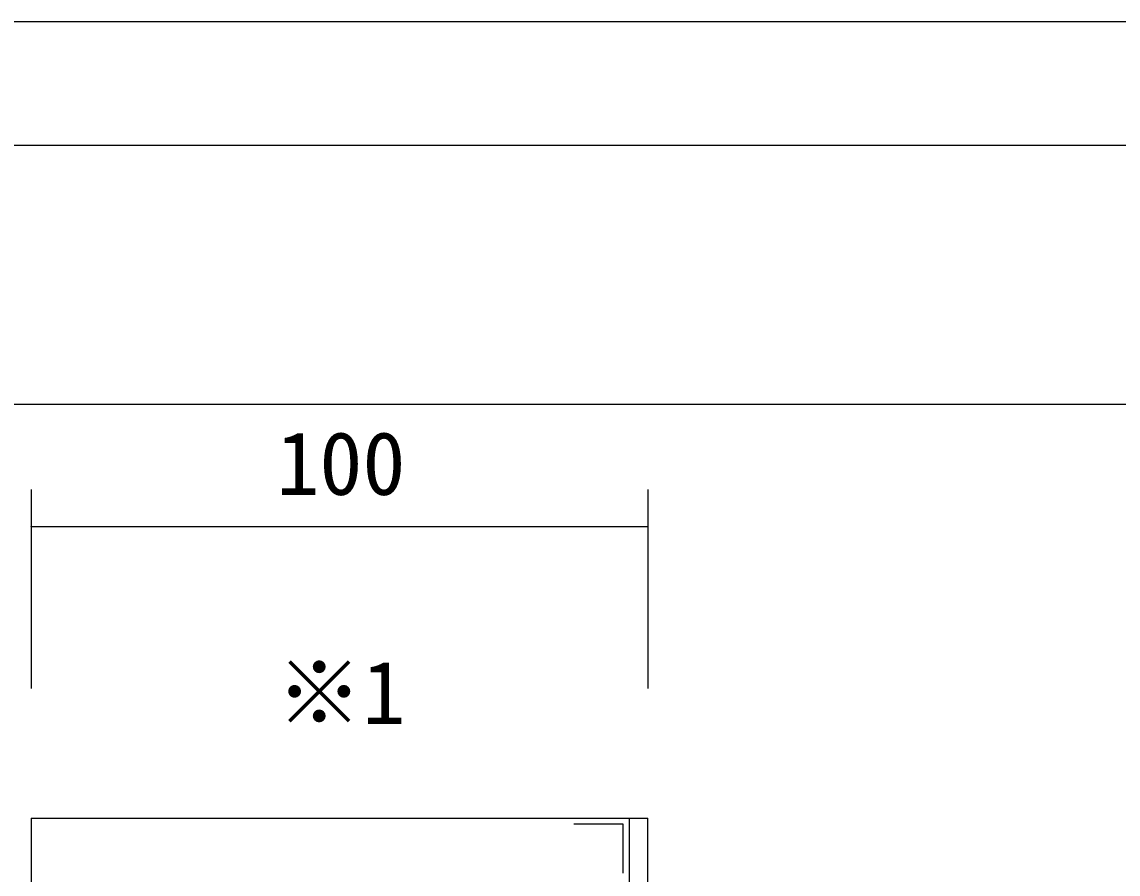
# Model space of a CAD drawing. Units: millimetres, scale not verified. Extents: x -800 to 800, y -554 to 554.
# Drawn here: x -238.3 to -60.5, y 415.8 to 554 of the extents above; entities that cross this region are included whole.
import ezdxf
from ezdxf.enums import TextEntityAlignment as Align

# ---------------------------------------------------------------- set-up
doc = ezdxf.new("R2010")
doc.units = ezdxf.units.MM
doc.header["$LTSCALE"] = 4
doc.linetypes.add('USER9', pattern=[3, 2, -1])
for name, color, linetype, lineweight in [('1-0', 7, 'Continuous', 25), ('1-4_0', 7, 'Continuous', 25), ('2-0', 7, 'Continuous', 25)]:
    doc.layers.add(name, color=color, linetype=linetype, lineweight=lineweight)
doc.styles.add('ＭＳ ゴシック', font='')
doc.styles.get('ＭＳ ゴシック').set_extended_font_data('MS Gothic')

msp = doc.modelspace()

# ---------------------------------------------------------------- linework, layer by layer
at = {"layer": '1-0'}
for p, q in [((-780, 534), (152, 534)), ((-780, 492), (152, 492))]:
    msp.add_line(p, q, dxfattribs=at)
at = {"layer": '1-4_0'}
for p, q in [((-780, 534), (152, 534)), ((-780, 534), (152, 534)), ((-780, 492), (152, 492)), ((-780, 492), (152, 492))]:
    msp.add_line(p, q, dxfattribs=at)
msp.add_lwpolyline([(-800, -554), (800, -554), (800, 554), (-800, 554)], close=True, dxfattribs=at)
at = {"layer": '2-0'}
for p, q in [((-236.77, 478.153), (-236.77, 445.853)), ((-136.768, 478.153), (-136.768, 445.853)), ((-236.77, 472.153), (-136.767, 472.153)), ((-236.73, 472.158), (-236.73, 472.153)), ((-136.728, 472.158), (-136.727, 472.153)), ((-236.77, 424.853), (-236.77, 166.551)), ((-236.77, 424.853), (-136.767, 424.853)), ((-139.77, 166.551), (-139.77, 424.853)), ((-136.768, 166.551), (-136.768, 424.853))]:
    msp.add_line(p, q, dxfattribs=at)
at = {"layer": '2-0', "linetype": 'USER9'}
msp.add_line((-140.766, 423.857), (-150.721, 423.857), dxfattribs=at)
msp.add_lwpolyline([(-187.27, 398.473), (-186.275, 398.473), (-186.275, 390.012), (-142.671, 390.012), (-140.766, 391.917), (-140.766, 423.857)], dxfattribs=at)
at = {"layer": '2-0'}
for centre, radius, start, end in [((-236.768, 472.154), 0.04, 165.58904, 171.37445), ((-236.767, 472.153), 0.0414, 171.38147, 177.1551), ((-236.765, 472.153), 0.0429, 177.13486, 182.86514), ((-236.767, 472.153), 0.0414, 182.8449, 188.61853), ((-236.768, 472.153), 0.04, 188.62555, 194.41096), ((-236.769, 472.154), 0.0392, 159.83433, 165.58294), ((-236.769, 472.153), 0.0392, 194.41706, 200.16567), ((-236.769, 472.154), 0.0388, 154.15504, 159.8296), ((-236.769, 472.153), 0.0388, 200.1704, 205.84496), ((-236.769, 472.154), 0.0388, 148.57477, 154.15192), ((-236.769, 472.153), 0.0388, 205.84808, 211.42523), ((-236.769, 472.154), 0.0389, 143.10222, 148.57329), ((-236.769, 472.153), 0.0389, 211.42671, 216.89778), ((-236.769, 472.154), 0.0391, 137.73192, 143.10228), ((-236.769, 472.153), 0.0391, 216.89772, 222.26808), ((-236.769, 472.154), 0.0392, 132.44583, 137.73332), ((-236.769, 472.153), 0.0392, 222.26668, 227.55417), ((-236.769, 472.154), 0.0392, 127.21534, 132.44832), ((-236.769, 472.153), 0.0392, 227.55168, 232.78466), ((-236.769, 472.154), 0.0389, 122.00338, 127.21869), ((-236.769, 472.153), 0.0389, 232.78131, 237.99662), ((-236.769, 472.155), 0.0383, 116.76629, 122.00735), ((-236.769, 472.152), 0.0383, 237.99265, 243.23371), ((-236.77, 472.155), 0.0373, 111.45573, 116.77065), ((-236.77, 472.151), 0.0373, 243.22935, 248.54427), ((-236.77, 472.157), 0.036, 106.02064, 111.46019), ((-236.77, 472.15), 0.036, 248.53981, 253.97936), ((-236.771, 472.158), 0.0345, 100.40972, 106.02483), ((-236.771, 472.149), 0.0345, 253.97517, 259.59028), ((-236.771, 472.16), 0.0328, 94.57487, 100.41315), ((-236.771, 472.147), 0.0328, 259.58685, 265.42513), ((-236.771, 472.157), 0.0357, 88.55374, 94.28251), ((-236.771, 472.15), 0.0357, 265.71749, 271.44626), ((-236.771, 472.142), 0.0507, 84.04218, 88.84291), ((-236.771, 472.165), 0.0507, 271.15709, 275.95782), ((-236.771, 472.145), 0.048, 79.105, 84.04197), ((-236.771, 472.162), 0.048, 275.95803, 280.895), ((-236.77, 472.147), 0.0455, 74.02738, 79.10459), ((-236.77, 472.16), 0.0455, 280.89541, 285.97262), ((-236.77, 472.149), 0.0433, 68.80632, 74.02665), ((-236.77, 472.158), 0.0433, 285.97335, 291.19368), ((-236.769, 472.151), 0.0414, 63.44102, 68.80513), ((-236.769, 472.156), 0.0414, 291.19487, 296.55898), ((-236.768, 472.152), 0.0397, 57.93415, 63.43922), ((-236.768, 472.154), 0.0397, 296.56078, 302.06585), ((-236.768, 472.154), 0.0383, 52.29325, 57.93158), ((-236.768, 472.153), 0.0383, 302.06842, 307.70675), ((-236.767, 472.154), 0.0372, 46.53209, 52.28979), ((-236.767, 472.152), 0.0372, 307.71021, 313.46791), ((-236.766, 472.155), 0.0364, 40.67167, 46.52767), ((-236.766, 472.152), 0.0364, 313.47233, 319.32833), ((-236.766, 472.155), 0.0361, 34.74069, 40.66633), ((-236.766, 472.151), 0.0361, 319.33367, 325.25931), ((-236.766, 472.155), 0.0361, 28.77521, 34.73459), ((-236.766, 472.151), 0.0361, 325.26541, 331.22479), ((-236.767, 472.155), 0.0366, 22.8172, 28.76861), ((-236.767, 472.152), 0.0366, 331.23139, 337.1828), ((-236.768, 472.155), 0.0377, 16.91234, 22.81048), ((-236.768, 472.152), 0.0377, 337.18952, 343.08766), ((-236.769, 472.154), 0.0393, 11.10701, 16.90591), ((-236.769, 472.153), 0.0393, 343.09409, 348.89299), ((-236.771, 472.154), 0.0416, 5.44522, 11.10125), ((-236.774, 472.153), 0.0445, 354.55955, 0.03418), ((-236.771, 472.153), 0.0416, 348.89875, 354.55478), ((-136.774, 472.154), 0.0363, 163.96101, 170.36717), ((-136.773, 472.153), 0.0372, 170.37892, 176.81691), ((-136.772, 472.153), 0.0384, 176.79814, 183.20186), ((-136.773, 472.153), 0.0372, 183.18309, 189.62108), ((-136.774, 472.153), 0.0363, 189.63283, 196.03899), ((-136.774, 472.154), 0.0362, 157.65826, 163.951), ((-136.774, 472.153), 0.0362, 196.049, 202.34174), ((-136.773, 472.153), 0.0367, 151.53298, 157.65082), ((-136.773, 472.153), 0.0367, 202.34918, 208.46702), ((-136.773, 472.153), 0.0377, 145.62291, 151.52838), ((-136.773, 472.154), 0.0377, 208.47162, 214.37709), ((-136.772, 472.152), 0.0389, 139.94153, 145.62101), ((-136.772, 472.154), 0.0389, 214.37899, 220.05847), ((-136.77, 472.151), 0.0404, 134.48119, 139.94188), ((-136.77, 472.155), 0.0404, 220.05812, 225.51881), ((-136.769, 472.15), 0.0418, 129.21763, 134.48329), ((-136.769, 472.156), 0.0418, 225.51671, 230.78237), ((-136.769, 472.149), 0.0431, 124.11441, 129.22098), ((-136.769, 472.157), 0.0431, 230.77902, 235.88559), ((-136.768, 472.149), 0.044, 119.12673, 124.11862), ((-136.768, 472.158), 0.044, 235.88138, 240.87327), ((-136.768, 472.148), 0.0445, 114.20422, 119.1315), ((-136.768, 472.159), 0.0445, 240.8685, 245.79578), ((-136.768, 472.148), 0.0445, 109.29302, 114.20933), ((-136.768, 472.159), 0.0445, 245.79067, 250.70698), ((-136.768, 472.149), 0.0439, 104.33721, 109.29827), ((-136.768, 472.158), 0.0439, 250.70173, 255.66279), ((-136.768, 472.15), 0.0427, 99.28022, 104.34241), ((-136.768, 472.157), 0.0427, 255.65759, 260.71978), ((-136.769, 472.151), 0.0412, 94.06645, 99.28511), ((-136.769, 472.155), 0.0412, 260.71489, 265.93355), ((-136.769, 472.153), 0.0394, 88.65153, 94.06334), ((-136.769, 472.154), 0.0394, 265.93666, 271.34847), ((-136.769, 472.152), 0.0403, 83.29908, 88.61579), ((-136.769, 472.154), 0.0403, 271.38421, 276.70092), ((-136.769, 472.151), 0.042, 78.17003, 83.30369), ((-136.769, 472.156), 0.042, 276.69631, 281.82997), ((-136.769, 472.149), 0.0434, 73.17052, 78.17512), ((-136.769, 472.157), 0.0434, 281.82488, 286.82948), ((-136.77, 472.148), 0.0442, 68.24413, 73.17578), ((-136.77, 472.158), 0.0442, 286.82422, 291.75587), ((-136.77, 472.148), 0.0445, 63.3344, 68.24933), ((-136.77, 472.159), 0.0445, 291.75067, 296.6656), ((-136.77, 472.148), 0.0443, 58.3863, 63.33937), ((-136.77, 472.158), 0.0443, 296.66063, 301.6137), ((-136.769, 472.149), 0.0436, 53.34756, 58.39083), ((-136.769, 472.158), 0.0436, 301.60917, 306.65244), ((-136.768, 472.15), 0.0425, 48.17037, 53.35138), ((-136.768, 472.157), 0.0425, 306.64862, 311.82963), ((-136.768, 472.151), 0.0411, 42.8138, 48.17315), ((-136.768, 472.156), 0.0411, 311.82685, 317.1862), ((-136.767, 472.152), 0.0396, 37.24705, 42.81509), ((-136.767, 472.155), 0.0396, 317.18491, 322.75295), ((-136.765, 472.153), 0.0383, 31.45355, 37.24633), ((-136.765, 472.154), 0.0383, 322.75367, 328.54645), ((-136.764, 472.153), 0.0371, 25.43553, 31.45034), ((-136.764, 472.153), 0.0371, 328.54966, 334.56447), ((-136.764, 472.154), 0.0364, 19.218, 25.42951), ((-136.764, 472.153), 0.0364, 334.57049, 340.782), ((-136.764, 472.154), 0.0362, 12.85067, 19.20921), ((-136.764, 472.153), 0.0362, 340.79079, 347.14933), ((-136.764, 472.153), 0.0367, 6.40639, 12.83966), ((-136.764, 472.153), 0.0367, 347.16034, 353.59361), ((-136.765, 472.153), 0.038, 353.60576, 0.02491)]:
    msp.add_arc(centre, radius, start, end, dxfattribs=at)

# ---------------------------------------------------------------- texts
at = {"layer": '2-0', "style": 'ＭＳ ゴシック'}
for s, p in [('100', (-197.022, 474.196)), ('※1', (-197.065, 437.011))]:
    msp.add_text(s, height=10.26, dxfattribs=at).set_placement(p, align=Align.BOTTOM_LEFT)

doc.saveas('drawing.dxf')
